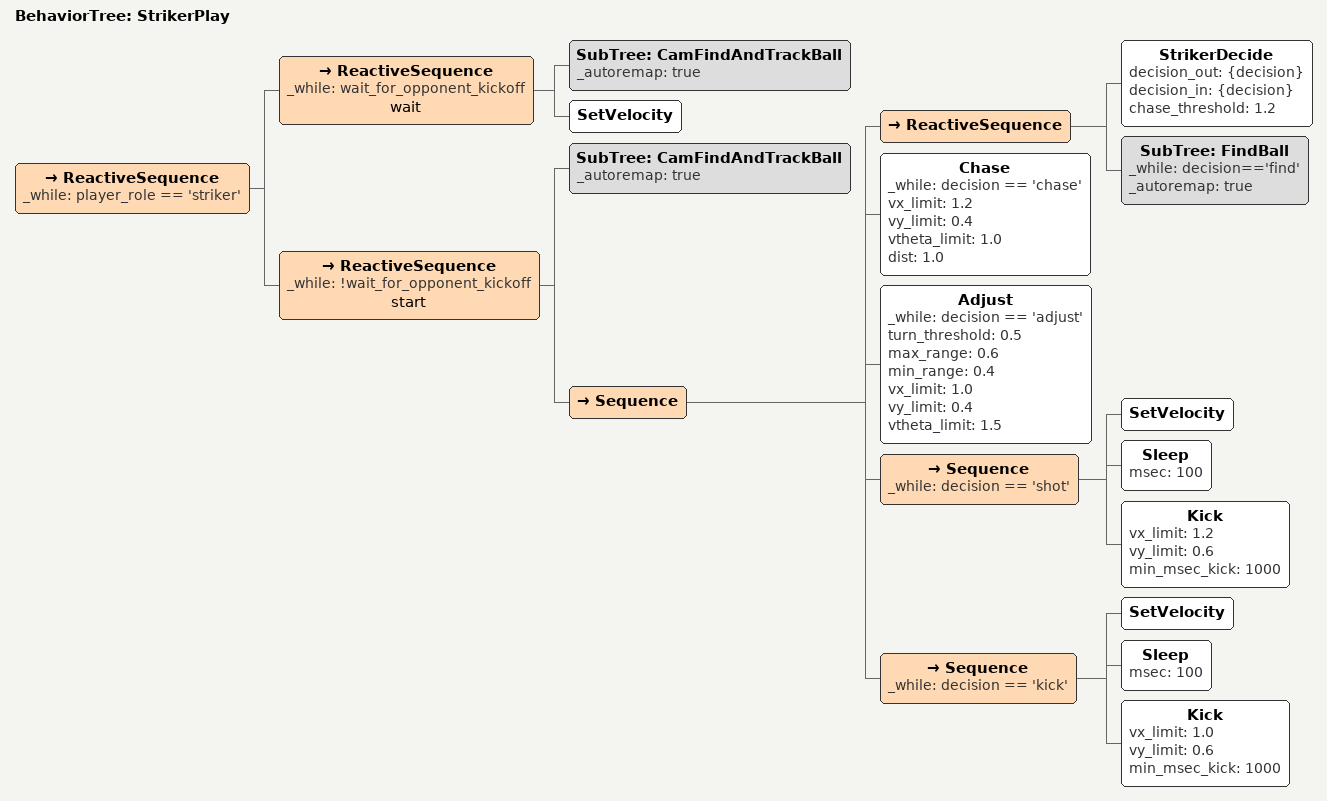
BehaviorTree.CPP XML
<root BTCPP_format="4" >
   <include path="./subtree_cam_find_and_track_ball.xml" />
   <include path="./subtree_find_ball.xml" />
   <BehaviorTree ID="StrikerPlay">
      <ReactiveSequence _while="player_role == 'striker'">
         <ReactiveSequence _while="wait_for_opponent_kickoff" name="wait">
            <SubTree ID="CamFindAndTrackBall" _autoremap="true" />
            <SetVelocity />
         </ReactiveSequence>
         <ReactiveSequence _while="!wait_for_opponent_kickoff" name="start">
            <SubTree ID="CamFindAndTrackBall" _autoremap="true" />
            <Sequence>
                  <ReactiveSequence>
                     <StrikerDecide decision_out="{decision}" decision_in="{decision}" chase_threshold="1.2" />
                     <SubTree ID="FindBall" _while="decision=='find'" _autoremap="true" />
                  </ReactiveSequence>
                  <Chase   _while="decision == 'chase'"  vx_limit="1.2"  vy_limit="0.4"  vtheta_limit="1.0"  dist="1.0"/>
                  <Adjust  _while="decision == 'adjust'"  turn_threshold="0.5" max_range="0.6" min_range="0.4" vx_limit="1.0" vy_limit="0.4" vtheta_limit="1.5" />
                  <Sequence  _while="decision == 'shot'">
                     <SetVelocity />
                     <Sleep msec="100" />
                     <Kick vx_limit="1.2" vy_limit="0.6" min_msec_kick="1000"/>
                  </Sequence>
                  <Sequence  _while="decision == 'kick'">
                     <SetVelocity />
                     <Sleep msec="100" />
                     <Kick vx_limit="1.0" vy_limit="0.6" min_msec_kick="1000"/>
                  </Sequence>
            </Sequence>
         </ReactiveSequence>
      </ReactiveSequence>
   </BehaviorTree>
</root>
